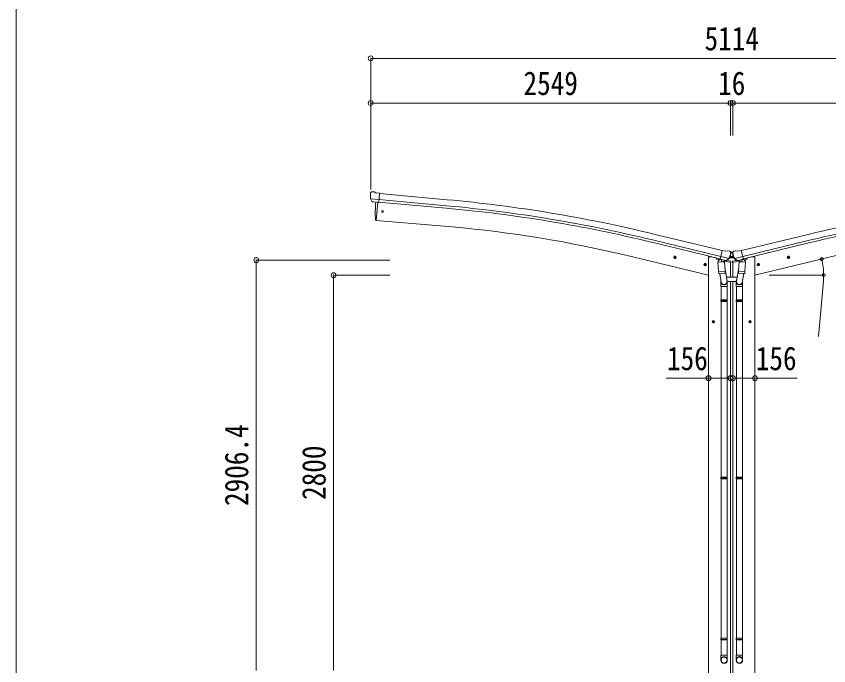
# Model space of a CAD drawing. Units: millimetres at full size. Extents: x -9783 to 33612, y -6828 to 13322.
# Drawn here: x -9783 to -4028, y -3905 to 696 of the extents above; entities that cross this region are included whole.
import ezdxf
from ezdxf.enums import TextEntityAlignment as Align

# ---------------------------------------------------------------- set-up
doc = ezdxf.new("R2010")
doc.units = ezdxf.units.MM
doc.header["$LTSCALE"] = 35
doc.header["$PDMODE"] = 32
doc.header["$PDSIZE"] = 35
for name, color, linetype, lineweight in [('0-1_本体', 4, 'Continuous', 9), ('0-2_部品', 7, 'Continuous', 9), ('0-7_合掌部品', 3, 'Continuous', 9), ('0-A_寸法', 6, 'Continuous', 9), ('F-0_240', 7, 'Continuous', 9)]:
    doc.layers.add(name, color=color, linetype=linetype, lineweight=lineweight)
doc.styles.add('ＭＳ ゴシック', font='')
doc.styles.get('ＭＳ ゴシック').set_extended_font_data('MS Gothic')

msp = doc.modelspace()

# ---------------------------------------------------------------- linework, layer by layer
at = {"layer": '0-1_本体'}
for p, q in [((-7209.88, -560.39), (-6732.57, -603.67)), ((-7222.33, -622.38), (-7233.5, -749.98)), ((-7215.11, -620.17), (-6737.98, -663.43)), ((-7213.64, -603.39), (-6736.46, -646.65)), ((-6695.55, -797.05), (-7233.5, -749.98)), ((-4783.03, -964.6), (-5265.9, -847.12)), ((-4646.44, -964.6), (-4163.56, -847.12)), ((-4797.04, -1022.95), (-5280.09, -905.42)), ((-4793.1, -1006.57), (-5276.11, -889.06)), ((-4636.36, -1006.57), (-4153.36, -889.06)), ((-4632.43, -1022.95), (-4149.38, -905.42)), ((-4878.51, -1138.2), (-5464.18, -997.59)), ((-4878.51, -1008.2), (-4858.51, -1008.2)), ((-4878.51, -1008.2), (-4878.51, -4488.2)), ((-4858.51, -1008.2), (-4825, -1016.24)), ((-4570.96, -1008.2), (-4604.47, -1016.24)), ((-4550.96, -1008.2), (-4570.96, -1008.2)), ((-4550.96, -1138.2), (-3965.28, -997.59)), ((-4550.96, -1008.2), (-4550.96, -4488.2)), ((-4723.01, -1047.9), (-4723.01, -1153.32)), ((-4706.46, -1047.9), (-4706.46, -1153.32)), ((-4723.01, -1183.32), (-4723.01, -4488.2)), ((-4706.46, -1183.32), (-4706.46, -4488.2))]:
    msp.add_line(p, q, dxfattribs=at)
at = {"layer": '0-1_本体', "color": 6}
for p, q in [((-4879.24, -1868.38), (-4723.24, -1868.38)), ((-4550.23, -1868.38), (-4706.23, -1868.38))]:
    msp.add_line(p, q, dxfattribs=at)
at = {"layer": '0-1_本体'}
for centre, radius, start, end in [((-7637.27, -10593.59), 10030.81, 76.32536, 84.82535), ((-1792.2, -10593.59), 10030.81, 95.17465, 103.67464), ((-7637.27, -10593.59), 9970.81, 76.32536, 84.82535), ((-7637.27, -10593.59), 9987.65, 76.32536, 84.82535), ((-1792.2, -10593.59), 9987.65, 95.17465, 103.67464), ((-1792.2, -10593.59), 9970.81, 95.17465, 103.67464), ((-7429.17, -9182.37), 8417.35, 76.5, 84.99999)]:
    msp.add_arc(centre, radius, start, end, dxfattribs=at)
at = {"layer": '0-2_部品'}
for p, q in [((-7273.09, -555.44), (-7273.21, -556.79)), ((-7272.03, -553.4), (-7266.54, -548.8)), ((-7262.89, -547.65), (-7249.23, -548.85)), ((-7236.27, -556), (-7247.99, -549.24)), ((-7236.27, -556), (-7209.7, -558.33)), ((-7215.36, -622.99), (-7209.7, -558.33)), ((-7272.57, -598.29), (-7213.65, -603.45)), ((-7261.32, -617.78), (-7272.25, -598.84)), ((-7258.93, -619.18), (-7251.22, -619.85)), ((-7222.33, -622.38), (-7233.5, -749.98)), ((-7225.32, -622.12), (-7215.36, -622.99)), ((-7233.5, -749.98), (-7235.55, -749.73)), ((-4756.63, -968.87), (-4782.56, -962.64)), ((-4756.63, -968.87), (-4743.37, -966.17)), ((-4728.89, -969.36), (-4742.07, -966.19)), ((-4725.79, -971.61), (-4721.93, -977.9)), ((-4703.68, -971.61), (-4707.53, -977.9)), ((-4700.58, -969.36), (-4687.4, -966.19)), ((-4672.84, -968.87), (-4686.1, -966.17)), ((-4672.84, -968.87), (-4646.91, -962.64)), ((-5107.24, -1014.38), (-5126.69, -1009.71)), ((-5124.26, -1010.29), (-5119.09, -1004.85)), ((-5122.13, -1017.49), (-5124.26, -1010.29)), ((-5119.3, -1021.77), (-5114.63, -1002.32)), ((-5119.09, -1004.85), (-5111.8, -1006.6)), ((-5111.8, -1006.6), (-5109.66, -1013.8)), ((-4825, -1016.16), (-4825, -1019.47)), ((-4802.28, -1028.87), (-4821.17, -1024.34)), ((-4798.28, -1024.28), (-4811.6, -1039.59)), ((-4797.34, -1024.21), (-4798.28, -1024.28)), ((-4794.26, -1026.68), (-4795.79, -1026.32)), ((-4757.55, -1035.49), (-4794.26, -1026.68)), ((-4735.63, -1020.49), (-4793.13, -1006.68)), ((-4788.3, -1028.51), (-4787.28, -1043.11)), ((-4755.19, -1035.97), (-4762.71, -1034.16)), ((-4759.39, -1035.72), (-4759.34, -1036.46)), ((-4756.02, -1035.86), (-4757.55, -1035.49)), ((-4752.48, -1035.4), (-4736.1, -1020.91)), ((-4722.74, -1038.71), (-4748.68, -1032.48)), ((-4721.57, -980.18), (-4721.85, -981.33)), ((-4707.89, -980.18), (-4707.62, -981.33)), ((-4706.72, -1038.71), (-4680.79, -1032.48)), ((-4693.84, -1020.49), (-4636.33, -1006.68)), ((-4676.99, -1035.4), (-4693.37, -1020.91)), ((-4674.28, -1035.97), (-4666.76, -1034.16)), ((-4673.44, -1035.86), (-4671.91, -1035.49)), ((-4671.91, -1035.49), (-4635.21, -1026.68)), ((-4670.07, -1035.72), (-4670.13, -1036.46)), ((-4641.16, -1028.51), (-4642.18, -1043.11)), ((-4635.21, -1026.68), (-4633.68, -1026.32)), ((-4632.13, -1024.21), (-4631.18, -1024.28)), ((-4631.18, -1024.28), (-4617.87, -1039.59)), ((-4627.19, -1028.87), (-4608.3, -1024.34)), ((-4604.47, -1016.16), (-4604.47, -1019.47)), ((-4322.23, -1014.38), (-4302.78, -1009.71)), ((-4317.67, -1006.6), (-4319.8, -1013.8)), ((-4310.37, -1004.85), (-4317.67, -1006.6)), ((-4310.17, -1021.77), (-4314.84, -1002.32)), ((-4305.2, -1010.29), (-4310.37, -1004.85)), ((-4307.34, -1017.49), (-4305.2, -1010.29)), ((-4893.32, -1065.74), (-4912.77, -1061.07)), ((-4910.34, -1061.65), (-4905.17, -1056.21)), ((-4908.21, -1068.85), (-4910.34, -1061.65)), ((-4905.38, -1073.13), (-4900.71, -1053.68)), ((-4905.17, -1056.21), (-4897.87, -1057.96)), ((-4897.87, -1057.96), (-4895.74, -1065.15)), ((-4812.7, -1046.05), (-4767.01, -1042.85)), ((-4808.03, -1112.88), (-4812.7, -1046.05)), ((-4811.6, -1039.59), (-4811.15, -1045.94)), ((-4760.09, -1037.5), (-4785.91, -1043.94)), ((-4768.79, -1039.67), (-4768.56, -1042.96)), ((-4767.01, -1042.85), (-4762.34, -1109.69)), ((-4764.07, -1084.92), (-4748.16, -1181.09)), ((-4720.44, -1048.52), (-4763.15, -1038.27)), ((-4720.44, -1048.52), (-4720.44, -1041.63)), ((-4709.02, -1048.52), (-4666.32, -1038.27)), ((-4709.02, -1048.52), (-4709.02, -1041.63)), ((-4665.4, -1084.92), (-4681.31, -1181.09)), ((-4669.37, -1037.5), (-4643.56, -1043.94)), ((-4662.45, -1042.85), (-4667.13, -1109.69)), ((-4616.77, -1046.05), (-4662.45, -1042.85)), ((-4660.68, -1039.67), (-4660.91, -1042.96)), ((-4621.44, -1112.88), (-4616.77, -1046.05)), ((-4617.87, -1039.59), (-4618.31, -1045.94)), ((-4536.15, -1065.74), (-4516.7, -1061.07)), ((-4531.59, -1057.96), (-4533.72, -1065.15)), ((-4524.29, -1056.21), (-4531.59, -1057.96)), ((-4524.09, -1073.13), (-4528.76, -1053.68)), ((-4519.13, -1061.65), (-4524.29, -1056.21)), ((-4521.26, -1068.85), (-4519.13, -1061.65)), ((-4808.03, -1112.88), (-4762.34, -1109.69)), ((-4808.01, -1112.88), (-4807.13, -1125.58)), ((-4763.32, -1124.29), (-4805.02, -1127.21)), ((-4799.59, -1126.83), (-4788.86, -1190.41)), ((-4761.48, -1122.15), (-4762.35, -1109.69)), ((-4761.87, -1123.51), (-4761.87, -1123.51)), ((-4667.99, -1122.15), (-4667.11, -1109.69)), ((-4667.59, -1123.51), (-4667.59, -1123.51)), ((-4621.44, -1112.88), (-4667.13, -1109.69)), ((-4666.14, -1124.29), (-4624.45, -1127.21)), ((-4629.87, -1126.83), (-4640.61, -1190.41)), ((-4621.45, -1112.88), (-4622.34, -1125.58)), ((-4792.01, -1183.6), (-4792.01, -1218.25)), ((-4746.01, -1218.25), (-4746.01, -1183.9)), ((-4683.46, -1218.25), (-4683.46, -1183.9)), ((-4637.46, -1183.6), (-4637.46, -1218.25)), ((-4792.01, -1218.25), (-4746.01, -1218.25)), ((-4790.01, -1218.25), (-4790.01, -1312.25)), ((-4748.01, -1218.25), (-4748.01, -1312.25)), ((-4637.46, -1218.25), (-4683.46, -1218.25)), ((-4681.46, -1218.25), (-4681.46, -1312.25)), ((-4639.46, -1218.25), (-4639.46, -1312.25)), ((-4792.01, -1314.25), (-4791.01, -1312.25)), ((-4792.01, -1314.25), (-4746.01, -1314.25)), ((-4792.01, -1314.25), (-4792.01, -1322.25)), ((-4792.01, -1322.25), (-4746.01, -1322.25)), ((-4792.01, -1322.25), (-4791.01, -1324.25)), ((-4791.01, -1312.25), (-4747.01, -1312.25)), ((-4746.01, -1314.25), (-4747.01, -1312.25)), ((-4683.46, -1314.25), (-4682.46, -1312.25)), ((-4637.46, -1314.25), (-4683.46, -1314.25)), ((-4637.46, -1322.25), (-4683.46, -1322.25)), ((-4638.46, -1312.25), (-4682.46, -1312.25)), ((-4637.46, -1314.25), (-4638.46, -1312.25)), ((-4637.46, -1322.25), (-4638.46, -1324.25)), ((-4637.46, -1314.25), (-4637.46, -1322.25)), ((-4791.01, -1324.25), (-4747.01, -1324.25)), ((-4790.01, -1324.25), (-4790.01, -2568.44)), ((-4748.01, -1324.25), (-4748.01, -2568.44)), ((-4638.46, -1324.25), (-4682.46, -1324.25)), ((-4681.46, -1324.25), (-4681.46, -2568.44)), ((-4639.46, -1324.25), (-4639.46, -2568.44)), ((-4854.51, -1468.32), (-4834.51, -1468.32)), ((-4851.01, -1464.56), (-4844.51, -1460.81)), ((-4844.51, -1478.32), (-4844.51, -1458.32)), ((-4844.51, -1460.81), (-4838.01, -1464.56)), ((-4838.01, -1472.07), (-4844.51, -1475.82)), ((-4838.01, -1464.56), (-4838.01, -1472.07)), ((-4574.96, -1468.32), (-4594.96, -1468.32)), ((-4584.96, -1460.81), (-4591.46, -1464.56)), ((-4591.46, -1464.56), (-4591.46, -1472.07)), ((-4591.46, -1472.07), (-4584.96, -1475.82)), ((-4584.96, -1478.32), (-4584.96, -1458.32)), ((-4578.46, -1464.56), (-4584.96, -1460.81)), ((-4792.01, -2570.44), (-4791.01, -2568.44)), ((-4792.01, -2570.44), (-4746.01, -2570.44)), ((-4792.01, -2570.44), (-4792.01, -2578.44)), ((-4792.01, -2578.44), (-4746.01, -2578.44)), ((-4792.01, -2578.44), (-4791.01, -2580.44)), ((-4791.01, -2568.44), (-4747.01, -2568.44)), ((-4791.01, -2580.44), (-4747.01, -2580.44)), ((-4790.01, -2580.44), (-4790.01, -3708.63)), ((-4748.01, -2580.44), (-4748.01, -3708.63)), ((-4746.01, -2570.44), (-4747.01, -2568.44)), ((-4683.46, -2570.44), (-4682.46, -2568.44)), ((-4637.46, -2570.44), (-4683.46, -2570.44)), ((-4637.46, -2578.44), (-4683.46, -2578.44)), ((-4638.46, -2568.44), (-4682.46, -2568.44)), ((-4638.46, -2580.44), (-4682.46, -2580.44)), ((-4681.46, -2580.44), (-4681.46, -3708.63)), ((-4639.46, -2580.44), (-4639.46, -3708.63)), ((-4637.46, -2570.44), (-4638.46, -2568.44)), ((-4637.46, -2578.44), (-4638.46, -2580.44)), ((-4637.46, -2570.44), (-4637.46, -2578.44)), ((-4792.01, -3710.63), (-4791.01, -3708.63)), ((-4792.01, -3710.63), (-4746.01, -3710.63)), ((-4792.01, -3710.63), (-4792.01, -3718.63)), ((-4792.01, -3718.63), (-4746.01, -3718.63)), ((-4792.01, -3718.63), (-4791.01, -3720.63)), ((-4791.01, -3708.63), (-4747.01, -3708.63)), ((-4791.01, -3720.63), (-4747.01, -3720.63)), ((-4790.01, -3720.63), (-4790.01, -3830.63)), ((-4748.01, -3720.63), (-4748.01, -3830.63)), ((-4746.01, -3710.63), (-4747.01, -3708.63)), ((-4683.46, -3710.63), (-4682.46, -3708.63)), ((-4637.46, -3710.63), (-4683.46, -3710.63)), ((-4637.46, -3718.63), (-4683.46, -3718.63)), ((-4638.46, -3708.63), (-4682.46, -3708.63)), ((-4638.46, -3720.63), (-4682.46, -3720.63)), ((-4681.46, -3720.63), (-4681.46, -3830.63)), ((-4639.46, -3720.63), (-4639.46, -3830.63)), ((-4637.46, -3710.63), (-4638.46, -3708.63)), ((-4637.46, -3718.63), (-4638.46, -3720.63)), ((-4637.46, -3710.63), (-4637.46, -3718.63)), ((-4792.01, -3864.77), (-4792.01, -3830.63)), ((-4792.01, -3830.63), (-4746.01, -3830.63)), ((-4746.01, -3864.77), (-4746.01, -3830.63)), ((-4683.46, -3864.77), (-4683.46, -3830.63)), ((-4637.46, -3830.63), (-4683.46, -3830.63)), ((-4637.46, -3864.77), (-4637.46, -3830.63))]:
    msp.add_line(p, q, dxfattribs=at)
for points in [[(-7272.64, -597.66), (-7272.35, -598.65), (-7272.25, -598.84)], [(-7225.32, -622.12), (-7225.59, -622.19), (-7250.97, -619.97), (-7251.22, -619.85)], [(-4787.99, -1028.09), (-4797.71, -1025.76), (-4782.56, -962.64)], [(-4641.48, -1028.09), (-4631.75, -1025.76), (-4646.91, -962.64)], [(-5109.66, -1013.8), (-5114.83, -1019.24), (-5122.13, -1017.49)], [(-4787.99, -1028.09), (-4787.75, -1028.24), (-4762.98, -1034.19), (-4762.71, -1034.16)], [(-4735.35, -1019.91), (-4735.94, -1020.76), (-4736.1, -1020.91)], [(-4694.11, -1019.91), (-4693.53, -1020.76), (-4693.37, -1020.91)], [(-4641.48, -1028.09), (-4641.71, -1028.24), (-4666.48, -1034.19), (-4666.76, -1034.16)], [(-4319.8, -1013.8), (-4314.63, -1019.24), (-4307.34, -1017.49)], [(-4895.74, -1065.15), (-4900.91, -1070.6), (-4908.21, -1068.85)], [(-4533.72, -1065.15), (-4528.56, -1070.6), (-4521.26, -1068.85)], [(-4746.01, -1314.25), (-4746.01, -1322.25), (-4747.01, -1324.25)], [(-4683.46, -1314.25), (-4683.46, -1322.25), (-4682.46, -1324.25)], [(-4844.51, -1475.82), (-4851.01, -1472.07), (-4851.01, -1464.56)], [(-4584.96, -1475.82), (-4578.46, -1472.07), (-4578.46, -1464.56)], [(-4746.01, -2570.44), (-4746.01, -2578.44), (-4747.01, -2580.44)], [(-4683.46, -2570.44), (-4683.46, -2578.44), (-4682.46, -2580.44)], [(-4746.01, -3710.63), (-4746.01, -3718.63), (-4747.01, -3720.63)], [(-4683.46, -3710.63), (-4683.46, -3718.63), (-4682.46, -3720.63)]]:
    msp.add_lwpolyline(points, dxfattribs=at)
for centre, radius in [((-7187.81, -686.72), 6.5), ((-5116.96, -1012.04), 8.5), ((-5116.96, -1012.04), 7.7), ((-5116.96, -1012.04), 6.5), ((-4312.5, -1012.04), 8.5), ((-4312.5, -1012.04), 7.7), ((-4312.5, -1012.04), 6.5), ((-4903.04, -1063.4), 8.5), ((-4903.04, -1063.4), 7.7), ((-4903.04, -1063.4), 6.5), ((-4526.42, -1063.4), 8.5), ((-4526.42, -1063.4), 7.7), ((-4526.42, -1063.4), 6.5), ((-4844.51, -1468.32), 8.5), ((-4844.51, -1468.32), 7.7), ((-4844.51, -1468.32), 6.5), ((-4584.96, -1468.32), 8.5), ((-4584.96, -1468.32), 7.7), ((-4584.96, -1468.32), 6.5)]:
    msp.add_circle(centre, radius, dxfattribs=at)
for centre, radius, start, end in [((-7071.58, -574.43), 202.4, 175, 186.5915), ((-7263.33, -552.63), 5, 85.00648, 129.99352), ((-7249.49, -551.83), 3, 60, 85), ((-6339.73, -694.17), 900, 175.35014, 183.36081), ((-7235.19, -746.75), 3, 183.36081, 263), ((-4742.77, -969.11), 3, 76.5, 101.5), ((-4730.05, -974.22), 5, 31.5, 76.5), ((-4699.41, -974.22), 5, 103.5, 148.5), ((-4686.7, -969.11), 3, 78.5, 103.5), ((-4820, -1019.47), 5, 180, 256.5), ((-4795.67, -1025.83), 0.5, 221.23754, 256.5), ((-4788.9, -1028.59), 0.604, 7.79405, 79.40158), ((-4758.89, -1035.69), 0.5, 76.5, 184), ((-4755.91, -1035.38), 0.5, 256.5, 291.76246), ((-4918.65, -934.08), 202.4, 334.90875, 346.5), ((-4510.81, -934.08), 202.4, 193.5, 205.09125), ((-4673.56, -1035.38), 0.5, 248.23754, 283.5), ((-4670.57, -1035.69), 0.5, 356, 103.5), ((-4640.56, -1028.59), 0.604, 100.59842, 172.20595), ((-4633.8, -1025.83), 0.5, 283.5, 318.76246), ((-4609.47, -1019.47), 5, 283.5, 0), ((-4786.26, -1042.97), 1.03, 188.03431, 289.96103), ((-4760.34, -1036.53), 1, 284, 4), ((-4723.44, -1041.63), 3, 0, 76.5), ((-4706.02, -1041.63), 3, 103.5, 180), ((-4669.13, -1036.53), 1, 176, 256), ((-4643.2, -1042.97), 1.03, 250.03897, 351.96569), ((-4805.16, -1125.21), 2, 190.53157, 274), ((-4763.46, -1122.3), 2, 274, 322.59038), ((-4763.42, -1122.33), 1.95, 322.52234, 4.95983), ((-4666.05, -1122.33), 1.95, 175.04017, 217.47766), ((-4666, -1122.3), 2, 217.40962, 266), ((-4624.31, -1125.21), 2, 266, 349.46843), ((-4776.01, -1183.9), 30, 0, 2.54858), ((-4653.46, -1183.9), 30, 177.45142, 180)]:
    msp.add_arc(centre, radius, start, end, dxfattribs=at)
for centre, major_axis, ratio, start_param, end_param in [((-7270.1, -555.7), (-2.71, -1.31), 0.997474, 4.9606201, 5.7465286), ((-7277.42, -551.4), (15.35, 3.44), 0.101033, 0.3078116, 0.3080427), ((-7258.72, -616.27), (-1.62, -2.54), 0.997631, 5.8041905, 6.6006116), ((-7258.59, -616.07), (3.5, 2.17), 0.650902, 4.0958226, 4.1686332), ((-7258.66, -616.18), (-1.62, -2.54), 0.997631, 0.3902369, 0.4789948), ((-4724.49, -979.47), (1.57, -2.57), 0.99628, 0.7835347, 1.5707963), ((-4704.97, -979.47), (-1.57, -2.57), 0.99628, 4.712389, 5.4996506), ((-4754.49, -1033.04), (0.73, -2.92), 0.997631, 5.8041905, 5.8929484), ((-4754.46, -1033.15), (0.73, -2.92), 0.997631, 5.965759, 6.7621801), ((-4675, -1033.15), (-0.73, -2.92), 0.997631, 5.8041905, 6.6006116), ((-4674.98, -1033.04), (-0.73, -2.92), 0.997631, 0.3902369, 0.4789948), ((-4754.52, -1032.92), (-2.63, 3.16), 0.650902, 2.1145521, 2.1873627), ((-4674.94, -1032.92), (2.63, 3.16), 0.650902, 4.0958226, 4.1686332), ((-4769.01, -1183.6), (-23, 0), 0.996195, 6.0000678, 10.0103449), ((-4769.01, -1183.6), (-21, 0), 0.996195, 0.3319459, 3.3482706), ((-4660.46, -1183.6), (23, 0), 0.996195, 2.5560258, 6.5663028), ((-4660.46, -1183.6), (21, 0), 0.996195, 2.9349147, 5.9512394), ((-4769.01, -3863.03), (23, 0), 0.996195, 6.2831853, 9.424778), ((-4769.01, -3864.77), (23, 0), 0.996195, 6.2831853, 9.424778), ((-4660.46, -3863.03), (-23, 0), 0.996195, 3.1415927, 6.2831853), ((-4660.46, -3864.77), (-23, 0), 0.996195, 3.1415927, 6.2831853), ((-4769.01, -3864.77), (0, -23.43), 0.981806, 4.712389, 7.8539816), ((-4660.46, -3864.77), (0, -23.43), 0.981806, 4.712389, 7.8539816)]:
    msp.add_ellipse(centre, major_axis=major_axis, ratio=ratio, start_param=start_param, end_param=end_param, dxfattribs=at)
for centre, major_axis in [((-4769.01, -3864.77), (-21, 0)), ((-4660.46, -3864.77), (21, 0))]:
    msp.add_ellipse(centre, major_axis=major_axis, ratio=0.996195, dxfattribs=at)
at = {"layer": '0-7_合掌部品'}
for p, q in [((-4722.2, -977.84), (-4721.98, -975.89)), ((-4707.48, -975.89), (-4721.98, -975.89)), ((-4707.26, -977.84), (-4707.48, -975.89)), ((-4749.28, -1033.02), (-4728.23, -1014.39)), ((-4734.79, -1018.2), (-4729.23, -1013.27)), ((-4728.23, -1012.89), (-4721.77, -1012.89)), ((-4701.23, -1014.39), (-4728.23, -1014.39)), ((-4723.23, -986.89), (-4723.03, -985.14)), ((-4723.23, -986.89), (-4723.23, -1010.39)), ((-4721.48, -1013.39), (-4723.23, -1010.39)), ((-4721.48, -1013.39), (-4707.98, -1013.39)), ((-4713.47, -980.61), (-4712.63, -980.61)), ((-4713.47, -1009.31), (-4712.63, -1009.31)), ((-4707.98, -1013.39), (-4706.23, -1010.39)), ((-4707.69, -1012.89), (-4701.23, -1012.89)), ((-4706.23, -986.89), (-4706.43, -985.14)), ((-4706.23, -986.89), (-4706.23, -1010.39)), ((-4680.18, -1033.02), (-4701.23, -1014.39)), ((-4694.67, -1018.2), (-4700.24, -1013.27)), ((-4676.48, -1153.32), (-4752.99, -1153.32)), ((-4746.24, -1183.32), (-4683.22, -1183.32))]:
    msp.add_line(p, q, dxfattribs=at)
for points in [[(-4714.31, -978.93), (-4714.31, -978.09), (-4715.15, -978.09), (-4715.15, -978.93)], [(-4715.99, -979.77), (-4716.83, -979.77), (-4716.83, -980.61), (-4715.99, -980.61)], [(-4715.99, -1008.47), (-4716.83, -1008.47), (-4716.83, -1009.31), (-4715.99, -1009.31)], [(-4715.15, -981.45), (-4715.15, -982.29), (-4714.31, -982.29), (-4714.31, -981.45)], [(-4714.31, -1007.63), (-4714.31, -1006.79), (-4715.15, -1006.79), (-4715.15, -1007.63)], [(-4715.15, -1010.15), (-4715.15, -1010.99), (-4714.31, -1010.99), (-4714.31, -1010.15)], [(-4712.63, -980.61), (-4712.63, -979.77), (-4713.47, -979.77)], [(-4712.63, -1009.31), (-4712.63, -1008.47), (-4713.47, -1008.47)]]:
    msp.add_lwpolyline(points, dxfattribs=at)
for centre in [(-4714.73, -980.19), (-4714.73, -1008.89)]:
    msp.add_circle(centre, 3.5, dxfattribs=at)
for centre, radius, start, end in [((-4750.28, -1031.89), 1.5, 263.94026, 311.5), ((-4728.23, -1014.39), 1.5, 90, 131.5), ((-4715.99, -978.93), 0.84, 270, 0), ((-4715.99, -981.45), 0.84, 0, 90), ((-4715.99, -1007.63), 0.84, 270, 0), ((-4715.99, -1010.15), 0.84, 0, 90), ((-4713.47, -978.93), 0.84, 180, 270), ((-4713.47, -981.45), 0.84, 90, 180), ((-4713.47, -1007.63), 0.84, 180, 270), ((-4713.47, -1010.15), 0.84, 90, 180), ((-4701.23, -1014.39), 1.5, 48.5, 90), ((-4679.19, -1031.89), 1.5, 228.5, 276.05974)]:
    msp.add_arc(centre, radius, start, end, dxfattribs=at)
at = {"layer": '0-A_寸法'}
for p, q in [((-7272.14, 397.42), (-7272.14, 80.81)), ((-7272.14, 397.42), (-2158.14, 397.42)), ((-7272.14, 80.81), (-7272.14, -531.42)), ((-7272.14, 80.81), (-4723.14, 80.81)), ((-4723.14, 80.81), (-4723.14, -148.2)), ((-4723.14, 80.81), (-4723.14, -148.2)), ((-4723.14, 80.81), (-4707.14, 80.81)), ((-4707.14, 80.81), (-4707.14, -148.2)), ((-4707.14, 80.81), (-4707.14, -148.2)), ((-4707.14, 80.81), (-4707.14, -148.2)), ((-4707.14, 80.81), (-2158.14, 80.81)), ((-8082.71, -1031.8), (-7137.63, -1031.8)), ((-8082.71, -3938.2), (-8082.71, -1031.8)), ((-7534.74, -1138.2), (-7137.63, -1138.2)), ((-7534.74, -3938.2), (-7534.74, -1138.2)), ((-4449.51, -1138.2), (-4062.65, -1138.2)), ((-4065.51, -1180.66), (-4099.87, -1573.15)), ((-4879.24, -1868.38), (-5179.24, -1868.38)), ((-4550.23, -1868.38), (-4250.23, -1868.38))]:
    msp.add_line(p, q, dxfattribs=at)
for centre in [(-4077.1, -1024.54), (-4063.65, -1138.2)]:
    msp.add_circle(centre, 10.62, dxfattribs=at)
for start, end in [(0, 13.5), (354.99678, 0)]:
    msp.add_arc((-4550.51, -1138.2), 486.86, start, end, dxfattribs=at)
for p in [(-7272.14, 397.42), (-7272.14, 80.81), (-4723.14, 80.81), (-4707.14, 80.81), (-8082.71, -1031.8), (-7534.74, -1138.2), (-4879.24, -1868.38), (-4723.24, -1868.38), (-4706.23, -1868.38), (-4550.23, -1868.38)]:
    msp.add_point(p, dxfattribs=at)
at = {"layer": 'F-0_240', "color": 5}
msp.add_line((-9783.03, 6751.9), (-9783.03, -6828.1), dxfattribs=at)

# ---------------------------------------------------------------- texts
at = {"layer": '0-A_寸法', "color": 7, "style": 'ＭＳ ゴシック', "width": 0.85}
for s, p in [('5114', (-4907.64, 404.42)), ('2549', (-6190.14, 87.81)), ('16', (-4811.39, 87.81)), ('156', (-5173.62, -1861.38)), ('156', (-4544.6, -1861.38))]:
    msp.add_text(s, height=166.8, dxfattribs=at).set_placement(p, align=Align.BOTTOM_LEFT)
for s, p in [('2906.4', (-8089.71, -2773.75)), ('2800', (-7541.74, -2730.7))]:
    msp.add_text(s, height=166.8, rotation=90, dxfattribs=at).set_placement(p, align=Align.BOTTOM_LEFT)

doc.saveas('drawing.dxf')
